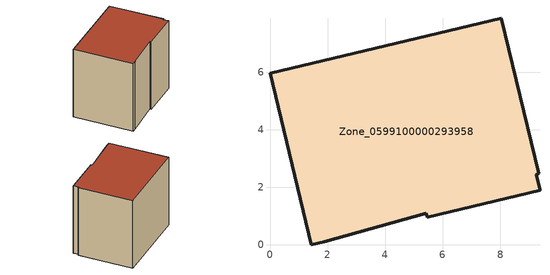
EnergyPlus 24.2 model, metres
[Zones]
Zone_0599100000293958
 floor ground (C_G): 9.38,1.9 5.46,0.96 5.43,1.09 1.88,0.11 1.43,0 0,5.96 8.04,7.87 9.34,2.48 9.25,2.43 z0
 wall outside (C_F): 9.34,2.48 8.04,7.87 0,5.96 1.43,0 1.88,0.11 5.43,1.09 5.46,0.96 9.38,1.9 9.25,2.43 9.34,2.48 z0:7.45
 roof outside (C_R): 1.88,0.11 5.43,1.09 5.46,0.96 9.38,1.9 9.25,2.43 9.34,2.48 8.04,7.87 0,5.96 1.43,0 z7.45
[BUILDING]
Pand.0599100000293958: North Axis=0; Terrain=City; Loads Convergence Tolerance Value=0.04; Temperature Convergence Tolerance Value=0.4; Solar Distribution=FullExterior; Maximum Number of Warmup Days=25; Minimum Number of Warmup Days=1
[Site:Location]
Rotterdam.The.Hague.AP_ZH_NLD Design_Conditions: Latitude=51.96; Longitude=4.45; Time Zone=1; Elevation=-4.5
[SITE:GROUNDTEMPERATURE:BUILDINGSURFACE]
18, 18, 18, 18, 18, 18, 18, 18, 18, 18, 18, 18
[MATERIAL] Thermal Absorptance=0.9; Solar Absorptance=0.7; Visible Absorptance=0.7
Name | Roughness | Thickness | Conductivity | Density | Specific Heat
G.TC.1965-1974 | MediumSmooth | 0.15 | 0.882353 | 540 | 1210
F.TC.1965-1974 | Rough | 0.3 | 0.697674 | 1920 | 840
R.TC.1965-1974 | MediumRough | 0.2 | 0.232558 | 1500 | 1000
[CONSTRUCTION]
C_G: G.TC.1965-1974
C_F: F.TC.1965-1974
C_R: R.TC.1965-1974
[ZONE]
Zone_0599100000293958: Type=1; Multiplier=1; Ceiling Height=Autocalculate; Volume=Autocalculate; Floor Area=autocalculate; Part of Total Floor Area=Yes
[ZONEINFILTRATION:DESIGNFLOWRATE]
Infil_Zone_0599100000293958: Zone or ZoneList or Space or SpaceList=Zone_0599100000293958; Schedule=AlwaysOn; Design Flow Rate Calculation Method=Flow/Area; Flow Rate per Floor Area=0.003; Constant Term Coefficient=1; Temperature Term Coefficient=0; Velocity Term Coefficient=0; Velocity Squared Term Coefficient=0
[HVACTEMPLATE:ZONE:IDEALLOADSAIRSYSTEM]
Zone_0599100000293958: Maximum Heating Supply Air Temperature=50; Minimum Cooling Supply Air Temperature=13; Maximum Heating Supply Air Humidity Ratio=0.0156; Minimum Cooling Supply Air Humidity Ratio=0.0077; Heating Limit=NoLimit; Cooling Limit=NoLimit; Dehumidification Control Type=ConstantSensibleHeatRatio; Cooling Sensible Heat Ratio=0.7; Dehumidification Setpoint=60; Humidification Control Type=None; Humidification Setpoint=30; Outdoor Air Method=None; Outdoor Air Flow Rate per Person=0.00944; Outdoor Air Flow Rate per Zone Floor Area=0; Outdoor Air Flow Rate per Zone=0; Demand Controlled Ventilation Type=None; Outdoor Air Economizer Type=NoEconomizer; Heat Recovery Type=None; Sensible Heat Recovery Effectiveness=0.7; Latent Heat Recovery Effectiveness=0.65
[ZONECONTROL:THERMOSTAT]
ThermostatControl_Zone_0599100000293958: Zone or ZoneList=Zone_0599100000293958; Control Type Schedule=DualSetpointControlType; Control 1=Thermostat_Zone_0599100000293958; Temperature Difference Between Cutout And Setpoint=0
[THERMOSTATSETPOINT:DUALSETPOINT]
Thermostat_Zone_0599100000293958: Heating Setpoint Temperature Schedule=HeatingSetpoint_Zone_0599100000293958; Cooling Setpoint Temperature Schedule=CoolingSetpoint_Zone_0599100000293958
[SCHEDULE:COMPACT]
HeatingSetpoint_Zone_0599100000293958: Through: 12/31, For: AllDays, Until: 24:00, 21
CoolingSetpoint_Zone_0599100000293958: Through: 12/31, For: AllDays, Until: 24:00, 24
DualSetpointControlType: Through: 12/31, For: AllDays, Until: 24:00, 4
AlwaysOn: Through: 12/31, For: AllDays, Until: 24:00, 1
